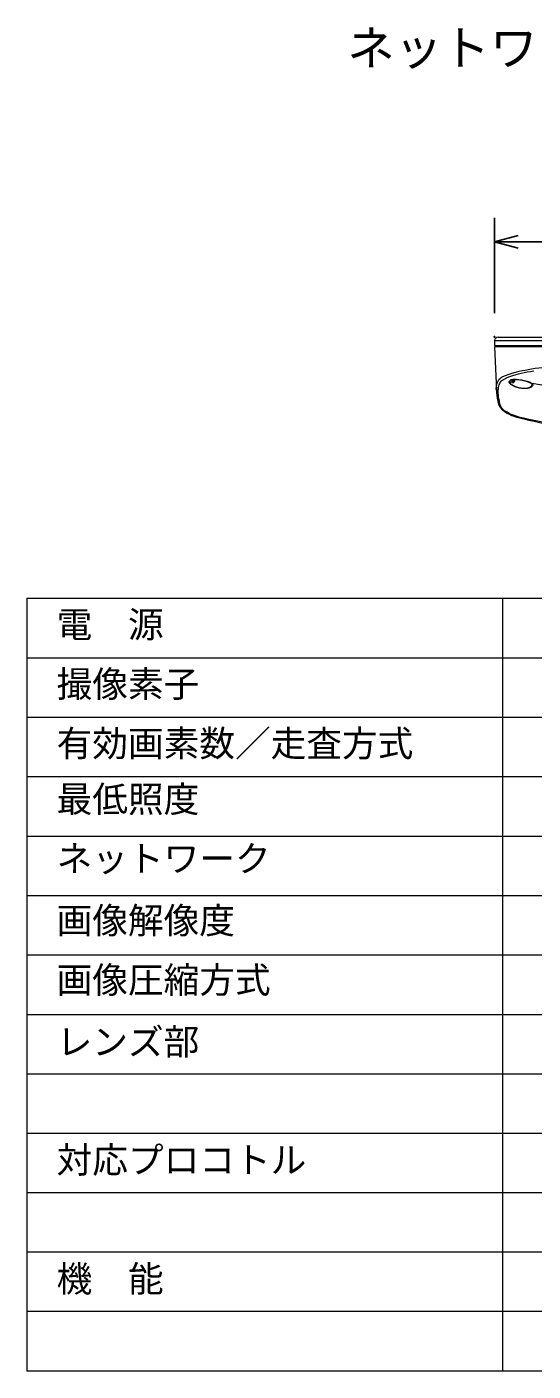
# Model space of a CAD drawing. Units: millimetres, scale not verified. Extents: x -62 to 63, y -56 to 57.
# Drawn here: x -62.5 to -19.9, y -56.3 to 56.7 of the extents above; entities that cross this region are included whole.
import ezdxf
from ezdxf.enums import TextEntityAlignment as Align

# ---------------------------------------------------------------- set-up
doc = ezdxf.new("R2010")
doc.units = ezdxf.units.MM
doc.header["$LTSCALE"] = 0.125
doc.header["$PDMODE"] = 32
doc.header["$PDSIZE"] = 0.0625
for name, color, linetype in [('0-0_0', 7, 'Continuous'), ('0-3_MOJI1', 7, 'Continuous'), ('0-5_DEFPOINTS', 7, 'Continuous'), ('0-6_SUNPO', 7, 'Continuous')]:
    doc.layers.add(name, color=color, linetype=linetype)
doc.layers.add('0-1_WAKU', color=1, linetype='Continuous', lineweight=18)
doc.layers.add('0-4_GAIKEI', color=1, linetype='Continuous', lineweight=18)
doc.styles.add('ＭＳ ゴシック', font='')
doc.styles.get('ＭＳ ゴシック').set_extended_font_data('MS Gothic')

# ---------------------------------------------------------------- blocks, each defined once
blk = doc.blocks.new('_OPEN30')
at = {"layer": '0-0_0'}
blk.add_line((0, 0), (-1, 0), dxfattribs=at)
blk.add_lwpolyline([(-1, 0.26795), (0, 0), (-1, -0.26795)], dxfattribs=at)
blk = doc.blocks.new('D4')
at = {"layer": '0-5_DEFPOINTS'}
for p in [(-1.2335, 23.6991), (-21.2335, 15.6991), (-1.2335, 15.6991)]:
    blk.add_point(p, dxfattribs=at)
at = {"layer": '0-6_SUNPO'}
for p, q in [((-21.2335, 17.6991), (-21.2335, 25.6991)), ((-1.2335, 17.6991), (-1.2335, 25.6991)), ((-19.2335, 23.6991), (-3.2335, 23.6991))]:
    blk.add_line(p, q, dxfattribs=at)
at = {"layer": '0-6_SUNPO', "xscale": 2, "yscale": 2, "rotation": 180}
blk.add_blockref('_OPEN30', (-21.2335, 23.6991), dxfattribs=at)
at = {"layer": '0-6_SUNPO', "xscale": 2, "yscale": 2}
blk.add_blockref('_OPEN30', (-1.2335, 23.6991), dxfattribs=at)
at = {"layer": '0-6_SUNPO', "style": 'ＭＳ ゴシック'}
blk.add_text('φ100', height=1.833, dxfattribs=at).set_placement((-14.3585, 24.1991), align=Align.BOTTOM_LEFT)

msp = doc.modelspace()

# ---------------------------------------------------------------- linework, layer by layer
at = {"layer": '0-1_WAKU', "color": 4}
for p, q in [((-62.4787, 8.6664), (-62.4787, -56.3336)), ((-62.4787, 8.6664), (62.5213, 8.6664)), ((-22.4787, 8.6664), (-22.4787, -56.3336)), ((62.5213, -56.3336), (-62.4787, -56.3336))]:
    msp.add_line(p, q, dxfattribs=at)
at = {"layer": '0-1_WAKU'}
for p, q in [((-62.4787, 3.6664), (62.5213, 3.6664)), ((-62.4787, -1.3336), (62.5213, -1.3336)), ((-62.4787, -6.3336), (62.5213, -6.3336)), ((-62.4787, -11.3336), (62.5213, -11.3336)), ((-62.4787, -16.3336), (62.5213, -16.3336)), ((-62.4787, -21.3336), (62.5213, -21.3336)), ((-62.4787, -26.3336), (62.5213, -26.3336)), ((-62.4787, -31.3336), (62.5213, -31.3336)), ((-62.4787, -36.3336), (62.5213, -36.3336)), ((62.5213, -41.3336), (-62.4787, -41.3336)), ((62.5213, -46.3336), (-62.4787, -46.3336)), ((62.5213, -51.3336), (-62.4787, -51.3336))]:
    msp.add_line(p, q, dxfattribs=at)
at = {"layer": '0-4_GAIKEI', "color": 7}
for p, q in [((-22.847, 30.6256), (-3.4825, 30.6256)), ((-21.4248, 30.6256), (-20.4248, 30.6256)), ((-23.1467, 30.3387), (-23.1648, 29.9256)), ((-23.1648, 29.8256), (-23.0038, 26.1394)), ((-23.063, 29.8256), (-23.0648, 29.9256))]:
    msp.add_line(p, q, dxfattribs=at)
at = {"layer": '0-4_GAIKEI'}
for p, q in [((-23.1648, 29.9256), (-3.1648, 29.9256)), ((-3.1648, 29.8256), (-23.1648, 29.8256)), ((-23.1467, 30.3387), (-3.1828, 30.3387)), ((-21.6764, 26.8193), (-21.8549, 26.8586)), ((-21.6697, 26.8382), (-21.8482, 26.8776)), ((-21.7471, 27.0485), (-21.7474, 27.031)), ((-21.7315, 27.0114), (-21.5584, 26.9745)), ((-21.6697, 26.9756), (-21.6697, 26.8382)), ((-21.5539, 26.973), (-21.5539, 26.8431)), ((-21.4775, 26.9437), (-21.4768, 26.9449)), ((-20.0663, 26.7504), (-20.0627, 26.748)), ((-20.0048, 26.6222), (-20.0021, 26.6258)), ((-18.6998, 26.5149), (-19.9897, 26.7372))]:
    msp.add_line(p, q, dxfattribs=at)
at = {"layer": '0-4_GAIKEI', "color": 7}
for points in [[(-22.4443, 27.3164), (-22.2453, 27.4071), (-22.0203, 27.4943), (-21.7704, 27.5779), (-21.4972, 27.6576), (-21.2914, 27.7114), (-21.0756, 27.7629), (-20.8382, 27.8149), (-20.5907, 27.8645), (-20.3231, 27.9135), (-20.046, 27.9599), (-19.7415, 28.0063), (-19.4279, 28.0497), (-18.9072, 28.1132), (-18.3281, 28.1731), (-17.9172, 28.2095), (-17.497, 28.2422), (-17.0696, 28.2711), (-16.5758, 28.2996), (-16.0745, 28.3237), (-15.4963, 28.3458), (-14.7251, 28.367), (-13.9468, 28.3794), (-13.1648, 28.3836)], [(-23.0038, 26.1394), (-23.0058, 26.3087), (-22.996, 26.468), (-22.9737, 26.6174), (-22.9388, 26.7543), (-22.9164, 26.8187), (-22.8907, 26.8802), (-22.8616, 26.9385), (-22.8291, 26.9937), (-22.7641, 27.0819), (-22.6884, 27.1594), (-22.6019, 27.2266), (-22.505, 27.2851), (-22.4443, 27.3165)], [(-23.0038, 26.1393), (-22.9899, 25.9461), (-22.9649, 25.7407), (-22.9223, 25.482), (-22.8622, 25.1819), (-22.8487, 25.1197)], [(-22.8487, 25.1197), (-22.8223, 25.0219), (-22.7857, 24.9234), (-22.7382, 24.8246), (-22.6791, 24.7262), (-22.6076, 24.6293), (-22.5313, 24.5439), (-22.4485, 24.4666), (-22.3553, 24.3946), (-22.3123, 24.366)], [(-22.3123, 24.366), (-22.1002, 24.2388), (-21.9144, 24.1401), (-21.7164, 24.049), (-21.5094, 23.9694), (-21.2979, 23.9033), (-21.1398, 23.8608)]]:
    msp.add_lwpolyline(points, dxfattribs=at)
at = {"layer": '0-4_GAIKEI'}
for points in [[(-22.7061, 25.0116), (-22.7511, 25.2335), (-22.789, 25.4467), (-22.8185, 25.6517), (-22.8337, 25.7933), (-22.8431, 25.9289), (-22.8459, 26.1147), (-22.8423, 26.2036), (-22.835, 26.2898), (-22.8194, 26.4006), (-22.7968, 26.506), (-22.767, 26.6055), (-22.7308, 26.6965), (-22.6876, 26.7809), (-22.6435, 26.8495), (-22.5936, 26.9125), (-22.5377, 26.9696), (-22.492, 27.0087), (-22.4431, 27.0447), (-22.3887, 27.0794), (-22.2898, 27.1336)], [(-22.2899, 27.1336), (-22.1923, 27.1815), (-22.0883, 27.2282), (-21.8615, 27.3182), (-21.6112, 27.4037), (-21.3391, 27.4847), (-21.1326, 27.5398), (-20.9173, 27.5922), (-20.6745, 27.6463), (-20.4232, 27.6975), (-20.142, 27.7497), (-19.8517, 27.7987)], [(-20.0162, 26.48), (-20.0296, 26.4601), (-20.0476, 26.4407), (-20.0746, 26.4186), (-20.1075, 26.3977), (-20.1826, 26.3631), (-20.2742, 26.3348), (-20.3955, 26.3118), (-20.5303, 26.3), (-20.6741, 26.2997), (-20.8019, 26.3086), (-20.9309, 26.3257), (-21.0592, 26.3502), (-21.1538, 26.3731), (-21.2462, 26.3995), (-21.4203, 26.4606), (-21.5789, 26.5316), (-21.6515, 26.5703), (-21.7178, 26.6103), (-21.7756, 26.6501), (-21.8257, 26.6903), (-21.8613, 26.7242), (-21.89, 26.7576), (-21.9097, 26.7872), (-21.9225, 26.8157), (-21.9281, 26.8439), (-21.9255, 26.8702), (-21.9122, 26.8972)], [(-21.8549, 26.8586), (-21.8575, 26.829), (-21.8489, 26.7968), (-21.8294, 26.7624), (-21.8082, 26.7356), (-21.7818, 26.7083), (-21.7146, 26.6529), (-21.6196, 26.5916), (-21.5076, 26.5329), (-21.3818, 26.4789), (-21.2144, 26.4218), (-21.0365, 26.3767), (-20.9454, 26.3595), (-20.854, 26.3463), (-20.7642, 26.3374), (-20.6758, 26.3327), (-20.5618, 26.3332), (-20.4544, 26.3414), (-20.3562, 26.3569), (-20.2593, 26.3825), (-20.1802, 26.4152), (-20.1466, 26.4348), (-20.1191, 26.4557), (-20.0998, 26.4752), (-20.0857, 26.4954)], [(-21.7683, 27.0437), (-21.7191, 27.0603), (-21.6584, 27.0732), (-21.5941, 27.0817), (-21.5226, 27.0869), (-21.4294, 27.0889), (-21.3297, 27.0865), (-21.2209, 27.0795), (-21.1086, 27.0682), (-20.9831, 27.0513), (-20.8575, 27.0302), (-20.6239, 26.9798), (-20.4181, 26.9227), (-20.2376, 26.8603), (-20.1598, 26.8284), (-20.0916, 26.7967), (-20.0354, 26.7664), (-19.9897, 26.7372)], [(-21.692, 27.0306), (-21.6248, 27.049), (-21.5383, 27.0614), (-21.4351, 27.0672), (-21.3486, 27.0671), (-21.2562, 27.0631), (-21.1499, 27.0546), (-21.0403, 27.0419), (-20.8198, 27.0056), (-20.6119, 26.9589), (-20.4241, 26.9053), (-20.265, 26.8488), (-20.1506, 26.7982), (-20.0664, 26.7504)], [(-21.6764, 26.8193), (-21.6129, 26.8104), (-21.5833, 26.8102), (-21.5585, 26.8134), (-21.5419, 26.8198), (-21.5374, 26.8241)], [(-21.6697, 26.8382), (-21.6165, 26.8293), (-21.5919, 26.8291), (-21.5716, 26.8323), (-21.5577, 26.8388), (-21.5539, 26.8431)], [(-21.461, 26.9245), (-21.4592, 26.9288), (-21.4597, 26.9319), (-21.4644, 26.9386), (-21.4779, 26.9479), (-21.5215, 26.9651), (-21.5584, 26.9745)], [(-20.0021, 26.6258), (-19.9915, 26.653), (-19.9969, 26.6814), (-20.0177, 26.7108), (-20.0281, 26.721)], [(-19.9897, 26.7372), (-19.9636, 26.7168), (-19.9434, 26.6967), (-19.9262, 26.6706), (-19.9206, 26.6453), (-19.9267, 26.6207), (-19.9339, 26.6091)], [(-22.7061, 25.0116), (-22.757, 25.0238), (-22.7803, 25.0345), (-22.8014, 25.0481), (-22.8271, 25.0738), (-22.8443, 25.1048), (-22.8487, 25.1197)], [(-22.2637, 24.4013), (-22.3191, 24.4381), (-22.3712, 24.478), (-22.4205, 24.521), (-22.4662, 24.5664), (-22.5459, 24.662), (-22.6107, 24.7622), (-22.6521, 24.8451), (-22.6838, 24.9285), (-22.7061, 25.0116)], [(-21.1472, 23.9375), (-21.3292, 23.9848), (-21.419, 24.0108), (-21.5518, 24.0542), (-21.7465, 24.13), (-21.9272, 24.2135), (-22.1, 24.3049), (-22.2637, 24.4013)]]:
    msp.add_lwpolyline(points, dxfattribs=at)
at = {"layer": '0-4_GAIKEI', "color": 7}
for centre, radius, start, end in [((-22.847, 30.3256), 0.3, 90, 177.5), ((-13.1568, 54.4712), 31.6341, 255.38312, 261.90771)]:
    msp.add_arc(centre, radius, start, end, dxfattribs=at)
at = {"layer": '0-4_GAIKEI'}
for centre, radius, start, end in [((-20.4828, 25.8269), 1.7857, 138.56299, 143.17249), ((-21.8517, 26.8784), 0.02, 181.40512, 260.71798), ((-21.9049, 26.886), 0.0572, 331.30359, 351.53916), ((-21.7173, 26.9068), 0.1459, 110.42324, 135.65387), ((-21.7265, 27.0317), 0.0209, 182.04239, 256.26798), ((-21.6242, 26.8401), 0.2022, 109.59838, 122.04085), ((-21.7267, 26.8468), 0.0575, 331.355, 351.46809), ((-21.6718, 27.3703), 0.3946, 270.30787, 280.68581), ((-20.3578, 26.014), 1.4554, 140.29492, 145.27093), ((-21.5333, 26.8443), 0.0206, 183.39632, 258.7372), ((-20.3325, 25.9872), 1.467, 140.29052, 145.21982), ((-21.457, 26.9447), 0.0205, 182.70417, 258.61088), ((-19.0435, 25.9198), 1.1905, 143.84667, 151.09119), ((-20.2431, 26.4799), 0.3231, 48.27911, 56.06758), ((-19.0327, 25.9448), 1.1196, 143.60576, 151.4482), ((-19.9885, 26.7536), 0.0165, 234.66079, 265.69935), ((-13.4756, 54.8007), 31.8024, 256.04101, 262.51273)]:
    msp.add_arc(centre, radius, start, end, dxfattribs=at)
for centre, major_axis, ratio, start_param, end_param in [((-21.8517, 26.8776), (-0.02, 0.0003), 0.003045, 4.53788235, 6.20518311), ((-22.2054, 24.5343), (0.1069, 0.1683), 0.159432, 3.14157302, 3.90847833)]:
    msp.add_ellipse(centre, major_axis=major_axis, ratio=ratio, start_param=start_param, end_param=end_param, dxfattribs=at)

# ---------------------------------------------------------------- block references
at = {"layer": '0-6_SUNPO'}
msp.add_blockref('D4', (-1.9313, 14.9506), dxfattribs=at)

# ---------------------------------------------------------------- texts
at = {"layer": '0-3_MOJI1', "style": 'ＭＳ ゴシック'}
for s, height, p in [('ネットワークカメラ', 2.933, (-35.5469, 52.6137)), ('電\u3000源', 2.199, (-59.9787, 4.6992)), ('撮像素子', 2.199, (-59.9787, -0.3008)), ('有効画素数／走査方式', 2.199, (-59.9787, -5.3008)), ('最低照度', 2.199, (-59.9787, -9.9866)), ('ネットワーク', 2.199, (-59.9787, -14.9866)), ('画像解像度', 2.199, (-59.9787, -20.1927)), ('画像圧縮方式', 2.199, (-59.9787, -25.1927)), ('レンズ部', 2.199, (-59.9787, -30.3879)), ('対応プロコトル', 2.199, (-59.9787, -40.3336)), ('機\u3000能', 2.199, (-59.9787, -50.3336))]:
    msp.add_text(s, height=height, dxfattribs=at).set_placement(p, align=Align.BOTTOM_LEFT)

doc.saveas('drawing.dxf')
